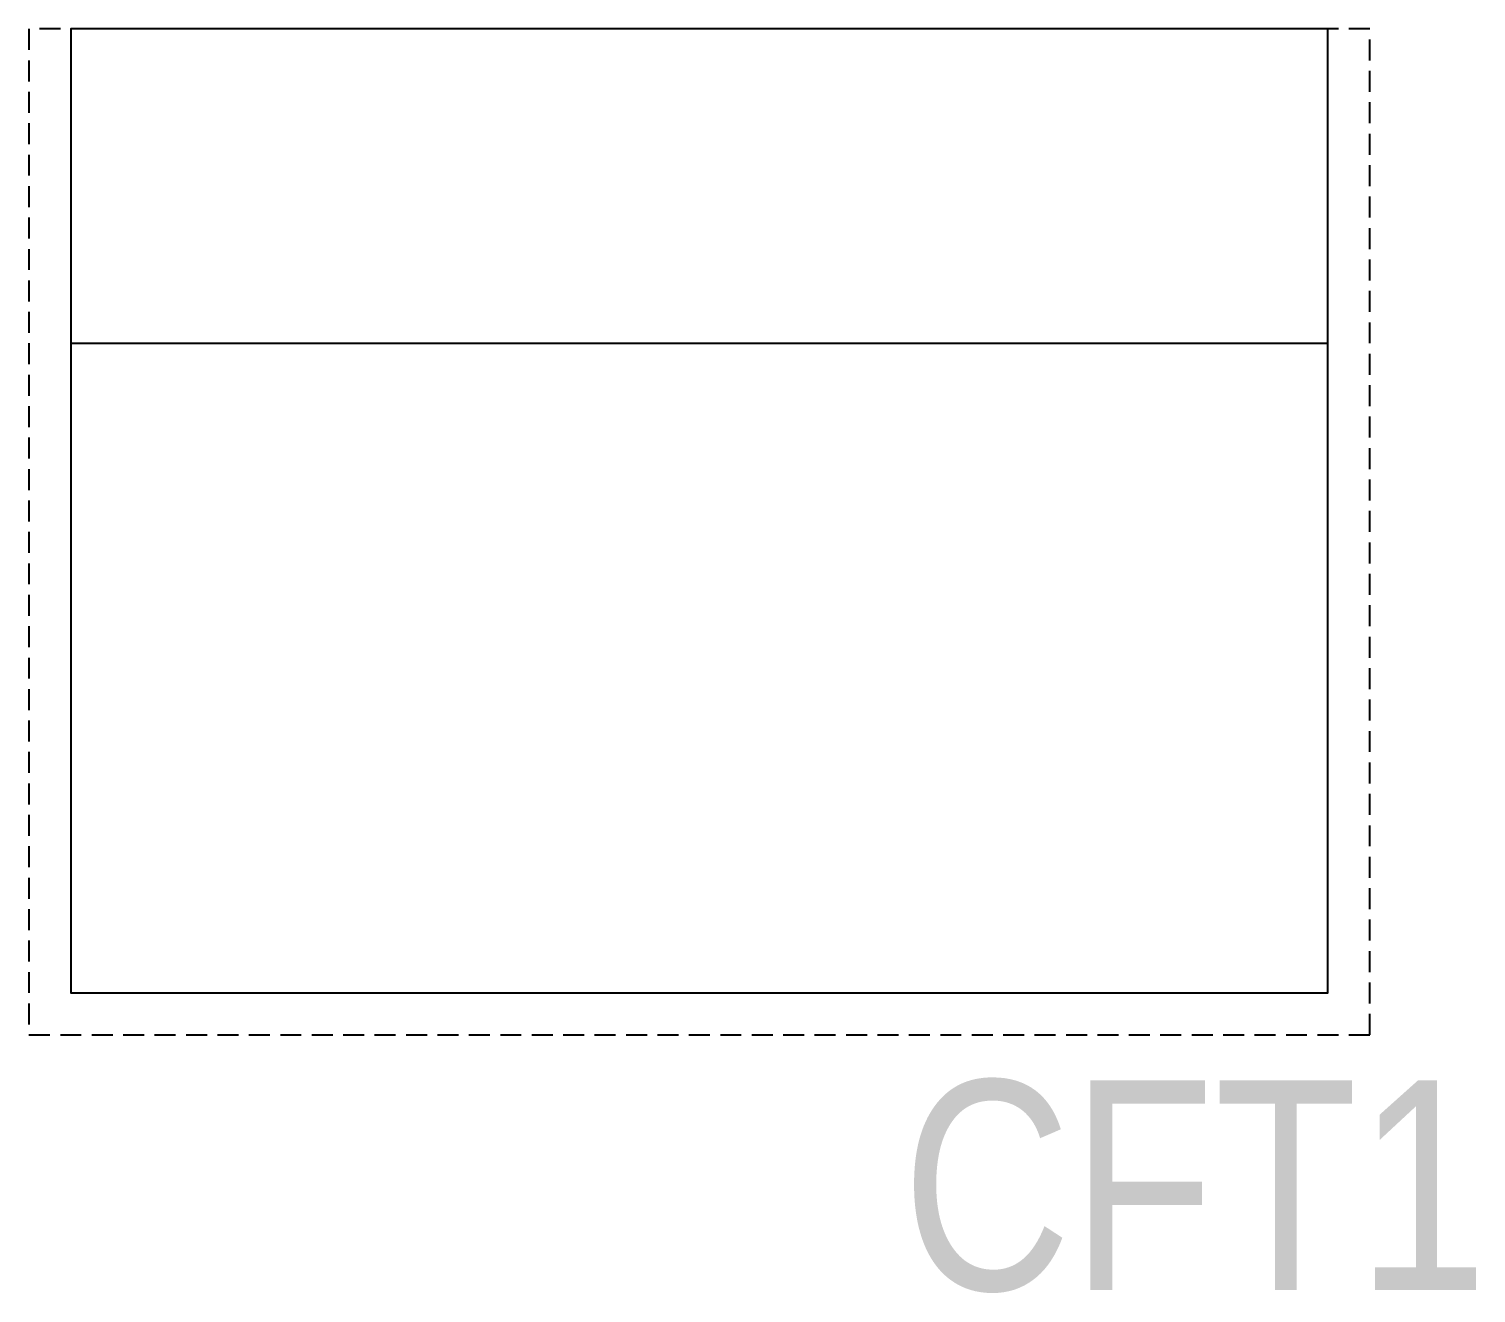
# Model space of a CAD drawing. Header units: millimetres. Extents: x 3470347 to 5996549, y -3470518 to 17149644.
# Drawn here: x 4345565 to 4349019, y 7009444 to 7012459 of the extents above; entities that cross this region are included whole.
import ezdxf

# ---------------------------------------------------------------- set-up
doc = ezdxf.new("R2010")
doc.units = ezdxf.units.MM
doc.header["$MEASUREMENT"] = 0
doc.linetypes.add('DASHED2', pattern=[0.375, 0.25, -0.125])
doc.layers.get('0').update_dxf_attribs({"linetype": 'CONTINUOUS', "lineweight": 25})
doc.layers.add('CP', color=2, linetype='CONTINUOUS')
doc.styles.add('YQ_DIM', font='ARCHS.SHX', dxfattribs={"width": 0.8, "bigfont": 'HZDX.SHX'})

msp = doc.modelspace()

# ---------------------------------------------------------------- linework, layer by layer
at = {"linetype": 'DASHED2', "ltscale": 200}
msp.add_lwpolyline([(4347965.47, 7010059.36), (4347965.47, 7010059.36), (4348765.47, 7010059.36), (4348765.47, 7012459.36), (4347965.47, 7012459.36), (4347965.47, 7012459.36), (4345565.47, 7012459.36), (4345565.47, 7010059.36)], close=True, dxfattribs=at)
at = {"color": 30}
for points in [[(4347865.47, 7012459.36), (4347865.47, 7012459.36), (4345665.47, 7012459.36), (4345665.47, 7010159.36), (4347865.47, 7010159.36)], [(4346465.47, 7010159.36), (4346465.47, 7010159.36), (4348665.47, 7010159.36), (4348665.47, 7012459.36), (4346465.47, 7012459.36)], [(4345665.47, 7011709.36), (4348665.47, 7011709.36)]]:
    msp.add_lwpolyline(points, dxfattribs=at)

# ---------------------------------------------------------------- texts
at = {"layer": 'CP', "transparency": 16777216, "insert": (4349046.22, 7009443.51), "char_height": 500, "attachment_point": 9, "style": 'YQ_DIM'}
msp.add_mtext_dynamic_manual_height_columns('{\\fArial|b0|i0|c0|p34;\\C6;CFT1}', width=302.8267, gutter_width=2560.24, heights=[-517.05], dxfattribs=at)

doc.saveas('drawing.dxf')
